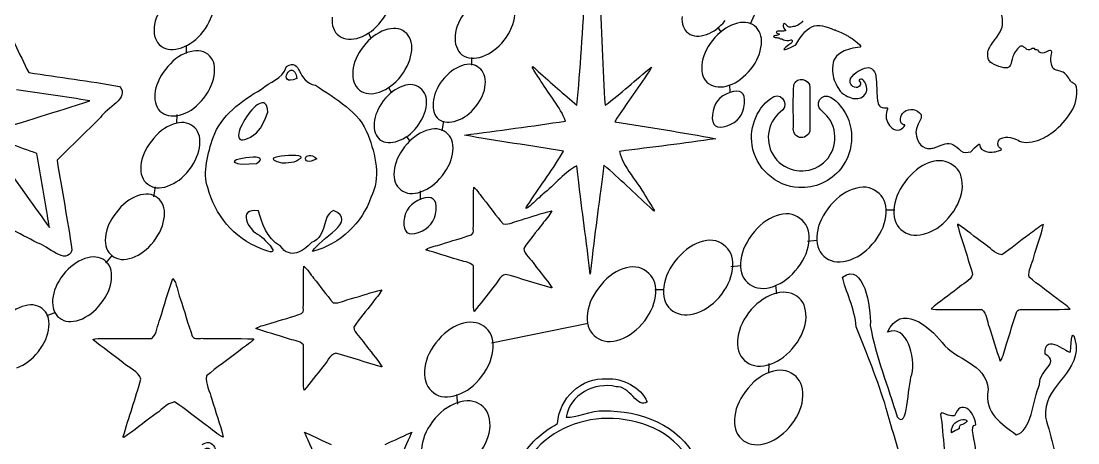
# Model space of a CAD drawing. Extents: x 0 to 11.4, y 1.1 to 23.5.
# Drawn here: x 5.88 to 11.38, y 15.53 to 17.73 of the extents above; entities that cross this region are included whole.
import ezdxf

# ---------------------------------------------------------------- set-up
doc = ezdxf.new("R2010")
doc.units = 0
doc.layers.add('White_Bulbs', color=7, linetype='CONTINUOUS')

msp = doc.modelspace()

# ---------------------------------------------------------------- linework, layer by layer
at = {"layer": 'White_Bulbs', "color": 7}
for points in [[(9.676095, 17.716797), (9.697051, 17.762902)], [(7.687364, 17.6694), (7.697842, 17.639259)], [(9.504255, 17.697937), (9.52102, 17.674884)], [(9.897952, 17.599357), (9.911666, 17.606118), (9.922409, 17.624411)], [(6.738053, 17.561719), (6.738053, 17.605728)], [(8.223837, 17.500944), (8.223837, 17.540761)], [(9.567123, 17.398256), (9.569219, 17.360535)], [(7.791387, 17.385015), (7.806814, 17.356344)], [(6.687758, 17.199169), (6.689854, 17.243179)], [(8.070858, 17.159351), (8.07924, 17.209647)], [(7.883635, 17.129431), (7.9004, 17.10629)], [(10.809678, 17.047562), (10.824219, 17.05024), (10.843167, 17.069859)], [(7.026984, 16.98612), (7.103942, 16.989239)], [(6.568309, 16.815663), (6.576691, 16.868055)], [(7.955599, 16.847097), (7.9556, 16.800993)], [(10.379434, 16.746821), (10.427086, 16.746822)], [(10.756123, 16.672212), (10.753897, 16.671567), (10.754023, 16.667979)], [(9.972685, 16.585139), (10.02204, 16.590245)], [(6.318931, 16.469879), (6.352461, 16.511793)], [(9.574447, 16.452389), (9.627205, 16.457495)], [(9.805902, 16.35538), (9.811007, 16.309428)], [(8.64118, 16.342957), (8.640565, 16.340975), (8.63729, 16.34109), (8.637275, 16.341081)], [(9.177908, 16.33326), (9.225561, 16.33326)], [(6.010876, 16.197443), (6.054885, 16.212113)], [(8.326971, 16.054145), (8.830726, 16.157962)], [(7.755861, 15.932364), (7.755246, 15.930383), (7.751971, 15.930497), (7.751956, 15.930488)], [(9.771864, 15.94692), (9.770162, 15.897565)], [(8.151678, 15.735887), (8.146572, 15.785242)], [(6.41206, 15.562816), (6.409487, 15.563597), (6.409624, 15.567728), (6.409623, 15.567728)]]:
    msp.add_lwpolyline(points, dxfattribs=at)
for points in [[(7.911594, 17.576733)], [(9.732578, 17.608361)], [(6.884508, 17.460947)], [(7.313717, 17.431113)], [(8.294985, 17.39999)], [(7.98835, 17.294094)], [(9.64492, 17.300562)], [(7.162599, 17.256729)], [(9.931915, 17.124874)], [(6.807959, 17.086724)], [(7.321174, 17.009831)], [(7.418008, 17.012595)], [(8.126237, 17.05365)], [(9.927757, 16.863343)], [(10.779352, 16.868991)], [(8.038579, 16.745852)], [(10.382191, 16.731526)], [(6.014544, 16.718277)], [(6.623378, 16.713839)], [(9.980974, 16.59266)], [(7.227882, 16.557443)], [(9.583811, 16.455196)], [(6.348179, 16.386946)], [(9.182596, 16.31633)], [(9.96513, 16.187607)], [(6.022265, 16.137393)], [(8.33534, 16.031236)], [(9.949125, 15.778421)], [(8.319334, 15.62205)], [(10.722794, 15.586188)]]:
    msp.add_lwpolyline(points, close=True, dxfattribs=at)
for points in [[(8.772262, 17.293117), (8.806718, 17.648422), (8.825148, 18.165898), (8.858567, 18.5214)], [(8.862169, 18.540694), (8.886382, 18.184859), (8.893759, 17.647682), (8.918417, 17.292038)], [(7.752511, 17.729072), (7.785446, 17.770892), (7.803808, 17.813534), (7.807595, 17.856998)], [(6.625564, 17.824705), (6.592629, 17.782886), (6.574268, 17.740244), (6.57048, 17.696779)], [(6.825515, 17.675945), (6.858659, 17.720179), (6.877126, 17.764028), (6.880914, 17.807493)], [(8.19317, 17.782879), (8.160236, 17.74106), (8.141875, 17.698418), (8.138087, 17.654954)], [(10.982333, 17.686833), (10.994688, 17.71432), (10.989249, 17.763179), (10.967215, 17.823292)], [(5.771064, 17.759826), (5.819864, 17.660674), (5.868372, 17.561379), (5.917023, 17.462153)], [(7.497478, 17.749906), (7.49369, 17.706442), (7.505527, 17.674229), (7.532991, 17.653267)], [(7.64039, 17.644685), (7.682203, 17.659124), (7.719577, 17.687253), (7.752511, 17.729072)], [(8.392805, 17.630499), (8.425951, 17.674732), (8.444417, 17.718581), (8.448205, 17.762046)], [(9.31942, 17.753753), (9.316053, 17.715119), (9.327045, 17.686126), (9.352394, 17.666776)], [(9.446487, 17.660625), (9.483655, 17.67346), (9.516173, 17.69757), (9.544041, 17.732956)], [(9.697065, 17.705), (9.669603, 17.725963), (9.634965, 17.729225), (9.593151, 17.714786)], [(9.948983, 17.730761), (9.935355, 17.71436), (9.91938, 17.704705), (9.9003, 17.701337)], [(6.57048, 17.696779), (6.566693, 17.653315), (6.57853, 17.621102), (6.605993, 17.60014)], [(6.713392, 17.591557), (6.755206, 17.605997), (6.79258, 17.634126), (6.825515, 17.675945)], [(7.772166, 17.683158), (7.730352, 17.668718), (7.692978, 17.640589), (7.660044, 17.59877)], [(7.876081, 17.673373), (7.848618, 17.694335), (7.81398, 17.697597), (7.772166, 17.683158)], [(7.911594, 17.576733), (7.915381, 17.620198), (7.903544, 17.652411), (7.876081, 17.673373)], [(9.352394, 17.666776), (9.377955, 17.64984), (9.40932, 17.64779), (9.446487, 17.660625)], [(9.593151, 17.714786), (9.551337, 17.700346), (9.512801, 17.671816), (9.477544, 17.629194)], [(9.732578, 17.608361), (9.736366, 17.651824), (9.724528, 17.684037), (9.697065, 17.705)], [(9.817013, 17.67696), (9.808647, 17.675485), (9.808647, 17.675485), (9.810749, 17.671066)], [(9.810749, 17.671066), (9.811864, 17.668791), (9.815421, 17.666252), (9.818395, 17.665469)], [(9.838016, 17.677276), (9.831127, 17.677959), (9.821711, 17.677797), (9.817013, 17.67696)], [(9.853204, 17.67903), (9.851637, 17.677556), (9.844928, 17.676873), (9.838016, 17.677276)], [(9.846443, 17.707972), (9.845882, 17.701048), (9.847875, 17.695245), (9.853213, 17.687992)], [(9.863419, 17.708595), (9.851547, 17.720961), (9.847052, 17.720825), (9.846443, 17.707972)], [(9.858326, 17.679756), (9.856965, 17.680776), (9.854613, 17.680356), (9.853204, 17.67903)], [(9.853213, 17.687992), (9.857398, 17.682462), (9.859699, 17.678743), (9.858326, 17.679756)], [(9.9003, 17.701337), (9.876813, 17.697148), (9.873682, 17.697784), (9.863419, 17.708595)], [(9.947809, 17.661098), (9.978579, 17.699765), (10.009158, 17.712929), (10.051698, 17.705877)], [(10.051698, 17.705877), (10.061114, 17.704247), (10.100856, 17.691239), (10.103271, 17.688905)], [(10.103271, 17.688905), (10.104219, 17.688003), (10.108279, 17.686455), (10.112103, 17.685447)], [(10.112103, 17.685447), (10.115952, 17.684719), (10.128274, 17.679682), (10.139432, 17.674575)], [(10.139432, 17.674575), (10.150569, 17.669191), (10.162287, 17.663842), (10.165509, 17.662524)], [(10.953642, 17.639889), (10.958494, 17.644455), (10.976176, 17.673369), (10.982333, 17.686833)], [(7.532991, 17.653267), (7.562776, 17.633106), (7.598576, 17.630245), (7.64039, 17.644685)], [(8.138087, 17.654954), (8.134299, 17.61149), (8.146031, 17.578069), (8.173283, 17.554692)], [(8.280683, 17.546111), (8.322496, 17.56055), (8.35987, 17.588679), (8.392805, 17.630499)], [(9.477544, 17.629194), (9.444609, 17.587374), (9.426248, 17.544733), (9.42246, 17.501269)], [(9.797187, 17.651912), (9.793897, 17.648818), (9.800853, 17.645384), (9.813489, 17.644226)], [(9.813426, 17.655934), (9.805508, 17.654622), (9.798126, 17.652796), (9.797187, 17.651912)], [(9.818395, 17.665469), (9.830607, 17.662631), (9.828391, 17.6585), (9.813426, 17.655934)], [(9.813489, 17.644226), (9.820378, 17.643544), (9.827468, 17.641771), (9.828943, 17.640345)], [(9.828943, 17.640345), (9.830554, 17.63879), (9.834646, 17.637524), (9.837956, 17.637312)], [(9.837956, 17.637312), (9.841402, 17.636971), (9.845605, 17.635299), (9.847618, 17.633354)], [(9.847618, 17.633354), (9.852605, 17.628836), (9.875753, 17.627078), (9.883426, 17.630715)], [(9.893265, 17.62539), (9.893577, 17.620311), (9.892457, 17.619002), (9.876169, 17.607261)], [(9.883426, 17.630715), (9.890942, 17.634205), (9.892597, 17.633203), (9.893265, 17.62539)], [(9.922409, 17.624411), (9.928273, 17.634277), (9.939753, 17.650961), (9.947809, 17.661098)], [(10.165509, 17.662524), (10.168728, 17.661204), (10.174543, 17.657976), (10.178545, 17.655602)], [(10.178545, 17.655602), (10.182392, 17.653081), (10.191225, 17.647833), (10.198267, 17.643715)], [(10.198267, 17.643715), (10.205335, 17.639874), (10.220472, 17.628533), (10.231988, 17.618901)], [(10.231988, 17.618901), (10.257165, 17.597564), (10.257364, 17.594681), (10.233604, 17.592544)], [(10.920609, 17.591161), (10.923855, 17.599076), (10.947532, 17.634141), (10.953642, 17.639889)], [(6.605993, 17.60014), (6.635779, 17.579979), (6.671579, 17.577118), (6.713392, 17.591557)], [(6.741595, 17.566168), (6.699782, 17.551728), (6.662303, 17.522392), (6.629157, 17.478158)], [(6.848996, 17.557586), (6.821532, 17.578548), (6.785732, 17.581409), (6.741595, 17.566168)], [(6.884508, 17.460947), (6.888296, 17.50441), (6.876458, 17.536624), (6.848996, 17.557586)], [(7.660044, 17.59877), (7.62711, 17.556951), (7.608749, 17.514309), (7.60496, 17.470844)], [(7.856193, 17.445186), (7.889338, 17.48942), (7.907805, 17.533269), (7.911594, 17.576733)], [(9.677494, 17.480435), (9.710429, 17.522254), (9.72879, 17.564896), (9.732578, 17.608361)], [(9.876169, 17.607261), (9.847735, 17.58665), (9.843215, 17.580862), (9.856948, 17.582526)], [(9.856948, 17.582526), (9.863523, 17.583347), (9.876835, 17.5887), (9.897952, 17.599357)], [(10.14614, 17.564749), (10.112202, 17.542284), (10.100338, 17.515519), (10.103384, 17.46927)], [(10.233604, 17.592544), (10.200681, 17.589709), (10.167863, 17.579302), (10.14614, 17.564749)], [(10.913676, 17.536034), (10.910035, 17.548214), (10.911099, 17.577354), (10.915324, 17.581332)], [(10.915324, 17.581332), (10.916577, 17.582515), (10.918818, 17.586919), (10.920609, 17.591161)], [(11.047602, 17.556883), (11.041715, 17.543158), (11.034817, 17.520552), (11.03383, 17.51195)], [(11.066849, 17.585478), (11.057674, 17.575824), (11.051746, 17.566919), (11.047602, 17.556883)], [(11.087541, 17.599831), (11.080564, 17.599405), (11.078417, 17.597895), (11.066849, 17.585478)], [(11.105857, 17.590199), (11.097271, 17.598494), (11.093805, 17.60035), (11.087541, 17.599831)], [(11.137192, 17.584118), (11.126162, 17.576554), (11.118468, 17.578016), (11.105857, 17.590199)], [(11.157925, 17.582902), (11.154836, 17.589465), (11.14576, 17.589877), (11.137192, 17.584118)], [(11.166781, 17.579722), (11.162554, 17.579323), (11.159043, 17.580628), (11.157925, 17.582902)], [(11.17405, 17.578374), (11.173799, 17.579464), (11.170585, 17.580231), (11.166781, 17.579722)], [(11.180983, 17.569292), (11.177383, 17.573067), (11.174097, 17.577139), (11.17405, 17.578374)], [(11.217623, 17.569736), (11.200956, 17.560451), (11.189369, 17.560295), (11.180983, 17.569292)], [(11.242138, 17.575915), (11.236637, 17.579438), (11.233237, 17.57854), (11.217623, 17.569736)], [(11.248862, 17.491168), (11.238671, 17.513558), (11.237648, 17.529481), (11.243922, 17.560453)], [(11.243922, 17.560453), (11.245848, 17.569941), (11.245447, 17.573913), (11.242138, 17.575915)], [(7.313717, 17.431113), (7.292125, 17.551175), (7.20106, 17.381562), (7.313717, 17.431113)], [(7.258766, 17.493395), (7.341948, 17.541278), (7.309272, 17.411652), (7.411316, 17.396902)], [(8.262009, 17.486967), (8.238982, 17.507119), (8.208885, 17.510778), (8.171717, 17.497943)], [(8.173283, 17.554692), (8.203069, 17.534532), (8.238869, 17.531671), (8.280683, 17.546111)], [(8.584829, 17.417534), (8.561034, 17.452615), (8.504765, 17.534592), (8.570472, 17.467955)], [(10.925017, 17.517026), (10.92003, 17.521544), (10.915962, 17.528462), (10.913676, 17.536034)], [(11.014429, 17.48679), (10.99745, 17.482585), (10.943105, 17.501043), (10.925017, 17.517026)], [(11.03383, 17.51195), (11.033507, 17.509863), (11.030718, 17.503906), (11.027674, 17.498483)], [(5.917023, 17.462153), (6.074539, 17.436997), (6.233706, 17.419564), (6.390219, 17.389844)], [(6.629157, 17.478158), (6.596224, 17.436339), (6.577863, 17.393697), (6.574075, 17.350234)], [(6.829109, 17.3294), (6.862253, 17.373633), (6.88072, 17.417482), (6.884508, 17.460947)], [(7.162599, 17.256729), (7.150731, 17.447061), (6.878632, 17.003729), (7.089608, 17.137584)], [(7.129351, 17.3757), (7.17271, 17.418232), (7.236531, 17.42277), (7.258766, 17.493395)], [(7.60496, 17.470844), (7.601172, 17.427381), (7.612904, 17.39396), (7.640157, 17.370583)], [(8.171717, 17.497943), (8.13455, 17.485108), (8.100765, 17.459389), (8.070364, 17.420787)], [(8.294985, 17.39999), (8.298352, 17.438625), (8.28736, 17.467617), (8.262009, 17.486967)], [(8.570472, 17.467955), (8.637742, 17.409708), (8.702928, 17.348397), (8.772262, 17.293117)], [(8.918417, 17.292038), (9.001553, 17.351967), (9.078275, 17.426697), (9.160342, 17.489693)], [(9.160342, 17.489693), (9.101697, 17.391271), (9.028485, 17.303641), (8.969047, 17.205722)], [(9.42246, 17.501269), (9.418672, 17.457805), (9.43051, 17.425591), (9.457973, 17.404628)], [(9.565371, 17.396047), (9.607186, 17.410486), (9.64456, 17.438616), (9.677494, 17.480435)], [(10.103384, 17.46927), (10.105542, 17.43702), (10.11526, 17.408814), (10.134238, 17.37883)], [(10.195893, 17.409459), (10.191694, 17.423672), (10.197692, 17.436989), (10.216487, 17.454671)], [(10.216487, 17.454671), (10.239354, 17.476183), (10.277497, 17.4916), (10.297087, 17.487008)], [(10.297087, 17.487008), (10.307735, 17.484486), (10.324145, 17.467437), (10.32669, 17.456016)], [(10.32669, 17.456016), (10.330197, 17.440385), (10.332714, 17.416149), (10.332941, 17.396456)], [(11.027674, 17.498483), (11.022504, 17.490039), (11.020939, 17.488566), (11.014429, 17.48679)], [(11.288197, 17.469591), (11.258585, 17.477294), (11.254023, 17.479908), (11.248862, 17.491168)], [(11.318184, 17.452267), (11.306512, 17.463543), (11.302644, 17.465788), (11.288197, 17.469591)], [(11.336381, 17.428712), (11.333698, 17.434885), (11.326066, 17.444599), (11.318184, 17.452267)], [(7.411316, 17.396902), (7.515241, 17.323408), (7.638339, 17.259356), (7.684706, 17.137007)], [(7.744072, 17.360798), (7.785886, 17.375238), (7.82326, 17.403367), (7.856193, 17.445186)], [(7.865081, 17.392047), (7.827914, 17.379212), (7.794129, 17.353493), (7.763728, 17.314891)], [(7.955374, 17.381071), (7.932346, 17.401223), (7.902248, 17.404882), (7.865081, 17.392047)], [(8.070364, 17.420787), (8.042285, 17.382987), (8.026563, 17.344769), (8.023196, 17.306135)], [(8.244332, 17.284134), (8.274733, 17.322737), (8.291617, 17.361355), (8.294985, 17.39999)], [(8.712933, 17.209527), (8.685431, 17.284403), (8.625441, 17.347561), (8.584829, 17.417534)], [(9.457973, 17.404628), (9.487758, 17.384468), (9.523558, 17.381608), (9.565371, 17.396047)], [(9.89933, 17.178687), (9.90008, 17.251895), (9.896843, 17.325534), (9.901189, 17.398389)], [(9.901189, 17.398389), (9.914229, 17.443629), (9.987755, 17.431433), (9.985213, 17.384665)], [(10.217872, 17.386134), (10.205078, 17.390727), (10.199624, 17.396596), (10.195893, 17.409459)], [(10.245461, 17.414135), (10.258539, 17.39881), (10.238826, 17.378731), (10.217872, 17.386134)], [(10.251079, 17.428119), (10.241483, 17.427534), (10.239267, 17.421612), (10.245461, 17.414135)], [(10.281727, 17.379694), (10.280305, 17.403171), (10.264008, 17.428769), (10.251079, 17.428119)], [(10.332941, 17.396456), (10.333304, 17.35638), (10.335932, 17.315615), (10.338547, 17.310402)], [(11.348699, 17.412928), (11.34405, 17.416227), (11.339332, 17.422277), (11.336381, 17.428712)], [(11.363928, 17.402694), (11.359813, 17.405476), (11.352816, 17.410146), (11.348699, 17.412928)], [(11.375138, 17.353635), (11.377342, 17.382568), (11.374492, 17.395484), (11.363928, 17.402694)], [(6.235492, 17.314928), (6.108246, 17.336531), (5.980166, 17.353059), (5.852519, 17.372164)], [(6.390219, 17.389844), (6.446031, 17.329119), (6.320044, 17.277952), (6.291018, 17.228621)], [(6.574075, 17.350234), (6.570287, 17.306769), (6.582124, 17.274556), (6.609586, 17.253593)], [(6.876681, 17.124914), (6.919827, 17.237062), (7.022976, 17.31606), (7.129351, 17.3757)], [(7.640157, 17.370583), (7.667619, 17.349621), (7.702258, 17.346359), (7.744072, 17.360798)], [(7.988349, 17.294094), (7.991716, 17.332729), (7.980724, 17.361722), (7.955374, 17.381071)], [(9.568869, 17.358612), (9.513117, 17.33936), (9.482717, 17.300757), (9.477666, 17.242805)], [(9.64492, 17.300562), (9.649971, 17.358514), (9.62462, 17.377864), (9.568869, 17.358612)], [(9.684636, 17.08388), (9.668843, 17.180557), (9.71281, 17.2873), (9.79762, 17.33817)], [(9.79762, 17.33817), (9.847972, 17.357663), (9.877816, 17.279111), (9.830843, 17.25672)], [(9.985213, 17.384665), (9.985318, 17.308925), (9.986673, 17.233087), (9.984453, 17.157401)], [(10.035477, 17.31938), (10.066537, 17.367111), (10.120476, 17.321492), (10.143068, 17.289778)], [(10.134238, 17.37883), (10.148646, 17.356302), (10.151835, 17.353172), (10.171935, 17.342409)], [(10.171935, 17.342409), (10.19924, 17.327676), (10.221179, 17.323502), (10.2427, 17.328398)], [(10.2427, 17.328398), (10.26556, 17.333788), (10.283038, 17.356625), (10.281727, 17.379694)], [(11.323603, 17.224825), (11.359609, 17.272768), (11.370488, 17.299888), (11.375138, 17.353635)], [(5.718355, 17.152373), (5.890746, 17.206508), (6.063502, 17.259572), (6.235492, 17.314928)], [(6.716986, 17.245012), (6.7588, 17.259451), (6.796174, 17.28758), (6.829109, 17.3294)], [(7.763728, 17.314891), (7.73565, 17.277091), (7.719928, 17.238874), (7.716561, 17.200239)], [(7.937696, 17.178238), (7.968098, 17.216841), (7.984983, 17.25546), (7.98835, 17.294094)], [(8.023196, 17.306135), (8.019829, 17.2675), (8.029659, 17.238106), (8.052686, 17.217953)], [(8.14678, 17.211803), (8.183947, 17.224638), (8.216465, 17.248749), (8.244332, 17.284134)], [(9.553717, 17.184755), (9.609469, 17.204007), (9.63987, 17.24261), (9.64492, 17.300562)], [(10.082506, 17.22626), (10.06305, 17.25541), (10.010647, 17.276996), (10.035477, 17.31938)], [(10.143068, 17.289778), (10.221683, 17.198873), (10.222075, 17.053967), (10.1461, 16.961462)], [(10.338547, 17.310402), (10.340043, 17.30746), (10.341318, 17.303543), (10.341316, 17.301752)], [(10.341316, 17.301752), (10.341421, 17.299824), (10.344335, 17.294358), (10.347867, 17.28975)], [(10.347867, 17.28975), (10.354803, 17.280668), (10.365646, 17.277055), (10.380966, 17.278678)], [(6.291018, 17.228621), (6.215415, 17.15457), (6.139841, 17.080489), (6.064393, 17.006276)], [(6.609586, 17.253593), (6.639373, 17.233433), (6.675173, 17.230573), (6.716986, 17.245012)], [(7.089608, 17.137584), (7.126868, 17.16347), (7.142259, 17.205829), (7.162599, 17.256729)], [(9.477666, 17.242805), (9.472616, 17.184852), (9.497965, 17.165503), (9.553717, 17.184755)], [(9.830843, 17.25672), (9.760448, 17.201266), (9.748095, 17.090023), (9.803078, 17.019732)], [(10.386822, 17.263464), (10.376992, 17.238613), (10.382437, 17.207667), (10.400124, 17.186699)], [(10.380966, 17.278678), (10.391322, 17.279733), (10.392283, 17.277302), (10.386822, 17.263464)], [(10.474227, 17.190667), (10.453806, 17.192177), (10.450015, 17.228761), (10.467825, 17.249112)], [(10.467825, 17.249112), (10.490313, 17.274874), (10.531268, 17.27682), (10.55555, 17.253361)], [(10.55555, 17.253361), (10.564805, 17.244416), (10.566059, 17.242014), (10.565473, 17.233021)], [(10.565473, 17.233021), (10.565171, 17.227628), (10.563613, 17.220782), (10.561798, 17.218053)], [(6.668531, 17.193148), (6.626717, 17.178709), (6.589238, 17.149372), (6.556094, 17.105139)], [(6.772446, 17.183364), (6.744983, 17.204326), (6.710345, 17.207587), (6.668531, 17.193148)], [(6.807959, 17.086724), (6.811747, 17.130189), (6.79991, 17.162402), (6.772446, 17.183364)], [(7.716561, 17.200239), (7.713193, 17.161605), (7.723024, 17.132211), (7.746052, 17.112059)], [(7.840144, 17.105907), (7.877311, 17.118743), (7.909829, 17.142853), (7.937696, 17.178238)], [(8.090725, 17.150291), (8.063261, 17.171253), (8.028623, 17.174514), (7.986809, 17.160075)], [(8.052686, 17.217953), (8.078248, 17.201019), (8.109612, 17.198968), (8.14678, 17.211803)], [(8.187253, 17.136534), (8.362516, 17.159924), (8.538159, 17.182983), (8.712933, 17.209527)], [(8.969047, 17.205722), (9.144624, 17.17536), (9.321391, 17.152377), (9.496282, 17.117398)], [(9.931918, 17.124874), (9.907983, 17.13069), (9.895196, 17.155581), (9.89933, 17.178687)], [(10.042263, 16.981664), (10.120378, 17.033879), (10.139849, 17.151878), (10.082506, 17.22626)], [(10.400124, 17.186699), (10.416646, 17.167451), (10.426194, 17.162108), (10.443037, 17.16286)], [(10.443037, 17.16286), (10.456838, 17.163562), (10.458338, 17.164206), (10.469299, 17.17452)], [(10.469299, 17.17452), (10.482142, 17.186602), (10.482994, 17.189961), (10.474227, 17.190667)], [(10.545167, 17.184244), (10.540848, 17.173784), (10.536119, 17.147591), (10.538264, 17.145517)], [(10.561798, 17.218053), (10.55748, 17.211176), (10.55072, 17.197397), (10.545167, 17.184244)], [(11.230566, 17.137301), (11.255222, 17.15231), (11.303305, 17.197544), (11.323603, 17.224825)], [(5.958362, 17.040909), (5.866625, 17.074355), (5.774551, 17.107119), (5.681864, 17.137767)], [(5.681864, 17.137767), (5.794971, 16.976445), (5.90847, 16.815243), (6.024322, 16.655956)], [(6.849234, 16.863266), (6.821566, 16.941696), (6.85088, 17.04309), (6.876681, 17.124914)], [(7.684706, 17.137007), (7.722879, 17.034866), (7.75158, 16.913105), (7.699042, 16.811257)], [(7.986809, 17.160075), (7.944996, 17.145635), (7.907622, 17.117506), (7.874687, 17.075687)], [(8.126237, 17.05365), (8.130025, 17.097114), (8.118187, 17.129328), (8.090725, 17.150291)], [(8.702704, 17.053037), (8.531318, 17.083583), (8.357902, 17.102485), (8.187253, 17.136534)], [(9.496282, 17.117398), (9.329275, 17.093403), (9.161736, 17.073734), (8.994545, 17.051689)], [(9.984453, 17.157401), (9.979401, 17.134541), (9.954607, 17.119145), (9.931915, 17.124874)], [(10.538264, 17.145517), (10.538794, 17.145004), (10.53987, 17.138588), (10.540744, 17.131476)], [(10.540744, 17.131476), (10.542403, 17.117936), (10.555047, 17.091975), (10.564168, 17.083161)], [(10.973406, 17.114868), (10.980454, 17.121499), (10.998909, 17.126069), (11.016802, 17.125506)], [(11.016802, 17.125506), (11.03181, 17.125045), (11.064147, 17.115303), (11.070187, 17.109471)], [(11.171396, 17.108752), (11.198263, 17.118933), (11.209089, 17.124005), (11.230566, 17.137301)], [(6.556094, 17.105139), (6.523159, 17.063319), (6.504797, 17.020677), (6.501009, 16.977213)], [(6.752559, 16.955177), (6.785705, 16.999411), (6.804171, 17.04326), (6.807959, 17.086724)], [(7.418008, 17.012595), (7.352199, 17.072624), (7.325204, 16.964391), (7.418008, 17.012595)], [(7.746052, 17.112059), (7.771612, 17.095123), (7.802976, 17.093073), (7.840144, 17.105907)], [(7.874687, 17.075687), (7.841753, 17.033868), (7.823391, 16.991226), (7.819603, 16.947761)], [(9.927757, 16.863343), (9.808107, 16.86827), (9.701227, 16.96532), (9.684636, 17.08388)], [(10.564168, 17.083161), (10.57423, 17.07344), (10.595051, 17.066166), (10.611155, 17.066735)], [(10.611155, 17.066735), (10.625538, 17.067474), (10.63415, 17.070203), (10.679719, 17.088003)], [(10.679719, 17.088003), (10.707681, 17.099217), (10.733535, 17.09156), (10.760276, 17.064529)], [(10.760276, 17.064529), (10.777401, 17.047386), (10.788517, 17.043516), (10.809678, 17.047562)], [(10.843167, 17.069859), (10.86494, 17.092132), (10.870354, 17.094666), (10.86977, 17.082092)], [(10.86977, 17.082092), (10.869144, 17.070755), (10.885676, 17.055363), (10.903374, 17.050519)], [(10.975603, 17.068842), (10.961447, 17.074455), (10.959937, 17.102197), (10.973406, 17.114868)], [(10.968216, 17.054474), (10.985195, 17.060469), (10.987256, 17.064454), (10.975603, 17.068842)], [(11.070187, 17.109471), (11.08454, 17.095603), (11.135583, 17.095271), (11.171396, 17.108752)], [(6.014544, 16.718277), (5.995643, 16.825786), (5.97892, 16.933721), (5.958362, 17.040909)], [(6.064393, 17.006276), (6.090496, 16.849974), (6.118883, 16.694024), (6.142091, 16.53726)], [(7.103942, 16.989239), (7.208929, 17.054721), (6.875909, 17.002518), (7.026984, 16.98612)], [(7.321174, 17.009831), (7.411001, 17.047274), (7.073301, 17.029069), (7.234339, 16.992818)], [(7.234339, 16.992818), (7.234339, 16.992818), (7.299996, 16.988402), (7.321174, 17.009831)], [(8.071153, 16.925725), (8.104088, 16.967545), (8.122449, 17.010186), (8.126237, 17.05365)], [(8.526047, 16.787321), (8.584366, 16.876243), (8.648842, 16.96118), (8.702704, 17.053037)], [(8.994545, 17.051689), (9.003522, 16.979614), (9.096107, 16.884444), (9.137657, 16.804173)], [(9.803078, 17.019732), (9.85583, 16.945389), (9.969023, 16.927417), (10.042263, 16.981664)], [(10.731679, 16.978884), (10.698065, 17.005304), (10.656942, 17.010098), (10.60831, 16.993266)], [(10.903374, 17.050519), (10.920504, 17.045914), (10.949291, 17.047671), (10.968216, 17.054474)], [(6.501009, 16.977213), (6.497221, 16.933749), (6.509059, 16.901536), (6.536522, 16.880574)], [(6.640437, 16.870789), (6.68225, 16.885229), (6.719625, 16.913358), (6.752559, 16.955177)], [(8.771934, 16.97614), (8.716511, 16.951491), (8.6522, 16.874539), (8.594543, 16.828759)], [(8.840698, 16.412694), (8.813875, 16.663001), (8.797946, 16.725683), (8.771934, 16.97614)], [(8.912673, 16.97978), (8.880328, 16.728302), (8.87012, 16.664552), (8.840698, 16.412694)], [(9.150868, 16.761221), (9.070936, 16.833348), (8.994869, 16.910759), (8.912673, 16.97978)], [(10.1461, 16.961462), (10.094691, 16.896218), (10.010709, 16.858414), (9.927757, 16.863343)], [(10.60831, 16.993266), (10.559676, 16.976436), (10.517045, 16.94265), (10.480413, 16.891917)], [(10.779352, 16.868991), (10.781293, 16.918589), (10.765401, 16.95522), (10.731679, 16.978884)], [(7.819603, 16.947761), (7.815815, 16.904298), (7.827653, 16.872085), (7.855116, 16.851122)], [(7.959031, 16.841338), (8.000844, 16.855777), (8.038219, 16.883906), (8.071153, 16.925725)], [(6.536522, 16.880574), (6.563985, 16.859611), (6.598623, 16.85635), (6.640437, 16.870789)], [(7.127945, 16.545232), (6.981351, 16.597742), (6.886642, 16.726798), (6.849234, 16.863266)], [(7.855116, 16.851122), (7.882579, 16.83016), (7.917217, 16.826898), (7.959031, 16.841338)], [(8.23267, 16.661865), (8.233316, 16.729616), (8.232368, 16.797425), (8.234767, 16.865124)], [(8.234767, 16.865124), (8.25511, 16.848052), (8.268431, 16.822911), (8.286154, 16.802853)], [(10.211147, 16.855801), (10.159812, 16.838035), (10.115829, 16.803784), (10.079198, 16.753051)], [(10.334517, 16.841421), (10.300903, 16.867841), (10.259779, 16.872634), (10.211147, 16.855801)], [(10.382191, 16.731526), (10.384131, 16.781124), (10.368239, 16.817756), (10.334517, 16.841421)], [(10.480413, 16.891917), (10.443889, 16.843939), (10.424656, 16.795152), (10.422716, 16.745553)], [(10.721655, 16.722627), (10.75818, 16.770604), (10.777412, 16.819393), (10.779352, 16.868991)], [(6.483952, 16.820264), (6.442139, 16.805824), (6.404659, 16.776488), (6.371514, 16.732254)], [(6.587866, 16.81048), (6.560404, 16.831442), (6.525766, 16.834703), (6.483952, 16.820264)], [(6.623378, 16.713839), (6.627166, 16.757303), (6.615329, 16.789517), (6.587866, 16.81048)], [(7.699042, 16.811257), (7.653412, 16.681087), (7.540834, 16.567701), (7.395657, 16.531027)], [(7.962527, 16.803901), (7.906775, 16.784649), (7.876374, 16.746046), (7.871324, 16.688094)], [(8.038579, 16.745852), (8.04363, 16.803804), (8.018279, 16.823154), (7.962527, 16.803901)], [(8.286154, 16.802853), (8.320216, 16.760307), (8.351814, 16.715811), (8.387399, 16.674479)], [(8.594543, 16.828759), (8.572017, 16.809562), (8.464023, 16.702165), (8.526047, 16.787321)], [(9.137657, 16.804173), (9.155038, 16.776247), (9.206099, 16.704142), (9.150868, 16.761221)], [(6.371514, 16.732254), (6.338579, 16.690435), (6.320218, 16.647793), (6.31643, 16.604328)], [(7.113274, 16.742534), (6.999683, 16.759547), (7.057402, 16.640699), (7.120064, 16.613978)], [(7.227882, 16.557443), (7.152115, 16.603559), (7.133054, 16.676096), (7.113274, 16.742534)], [(7.503409, 16.744288), (7.437524, 16.710654), (7.478314, 16.613529), (7.389473, 16.577635)], [(7.395657, 16.531027), (7.429764, 16.598972), (7.638321, 16.688031), (7.503409, 16.744288)], [(7.947375, 16.630045), (8.003127, 16.649297), (8.033528, 16.687899), (8.038579, 16.745852)], [(8.483373, 16.695769), (8.535836, 16.710878), (8.587526, 16.72931), (8.640561, 16.742086)], [(8.640561, 16.742086), (8.630676, 16.717537), (8.607508, 16.697037), (8.592135, 16.674288)], [(9.933301, 16.702554), (9.899687, 16.728974), (9.858564, 16.733767), (9.809931, 16.716935)], [(10.079198, 16.753051), (10.042673, 16.705073), (10.023441, 16.656285), (10.021501, 16.606687)], [(10.324493, 16.585163), (10.361017, 16.63314), (10.38025, 16.681928), (10.382191, 16.731526)], [(10.422716, 16.745553), (10.420775, 16.695955), (10.436667, 16.659323), (10.470389, 16.635658)], [(5.960801, 16.575454), (5.866784, 16.624551), (5.773832, 16.675824), (5.678918, 16.723124)], [(6.024322, 16.655956), (6.021815, 16.676831), (6.017912, 16.69753), (6.014544, 16.718277)], [(6.56798, 16.582292), (6.601124, 16.626526), (6.61959, 16.670375), (6.623378, 16.713839)], [(7.871324, 16.688094), (7.866273, 16.630143), (7.891623, 16.610793), (7.947375, 16.630045)], [(8.387399, 16.674479), (8.419645, 16.668909), (8.451671, 16.688991), (8.483373, 16.695769)], [(9.809931, 16.716935), (9.761298, 16.700105), (9.718667, 16.66632), (9.682035, 16.615587)], [(9.980974, 16.59266), (9.982914, 16.642258), (9.967023, 16.678889), (9.933301, 16.702554)], [(10.593922, 16.625411), (10.642555, 16.64224), (10.685132, 16.674648), (10.721655, 16.722627)], [(8.223489, 16.617827), (8.239101, 16.627809), (8.230246, 16.647098), (8.23267, 16.661865)], [(8.592135, 16.674288), (8.560001, 16.631719), (8.525165, 16.590794), (8.495127, 16.546926)], [(10.470389, 16.635658), (10.504112, 16.611994), (10.545289, 16.608579), (10.593922, 16.625411)], [(10.754023, 16.667979), (10.778434, 16.581922), (10.809014, 16.497712), (10.832406, 16.411413)], [(10.88974, 16.573658), (10.844902, 16.605992), (10.802447, 16.642468), (10.756123, 16.672212)], [(11.202761, 16.67154), (11.17529, 16.660798), (11.152349, 16.635621), (11.126892, 16.618915)], [(11.15093, 16.500726), (11.167837, 16.557737), (11.188465, 16.613908), (11.202761, 16.67154)], [(6.142091, 16.53726), (6.112193, 16.454533), (6.014365, 16.563302), (5.960801, 16.575454)], [(6.31643, 16.604328), (6.312642, 16.560864), (6.324479, 16.528651), (6.351943, 16.507689)], [(6.455857, 16.497904), (6.497671, 16.512344), (6.535045, 16.540473), (6.56798, 16.582292)], [(7.120064, 16.613978), (7.168412, 16.574211), (7.24149, 16.492905), (7.127945, 16.545232)], [(7.389473, 16.577635), (7.34458, 16.528392), (7.280468, 16.488707), (7.227882, 16.557443)], [(7.985192, 16.539869), (8.003977, 16.555791), (8.041787, 16.558604), (8.067677, 16.56941)], [(8.067677, 16.56941), (8.119492, 16.585849), (8.172335, 16.599758), (8.223489, 16.617827)], [(9.412769, 16.579472), (9.364136, 16.562643), (9.320154, 16.528389), (9.28082, 16.47672)], [(9.536138, 16.56509), (9.502524, 16.59151), (9.461401, 16.596304), (9.412769, 16.579472)], [(9.682035, 16.615587), (9.645511, 16.567609), (9.626279, 16.518821), (9.624338, 16.469223)], [(9.923277, 16.446296), (9.959802, 16.494273), (9.979035, 16.543061), (9.980974, 16.59266)], [(10.021501, 16.606687), (10.019561, 16.557088), (10.035452, 16.520457), (10.069173, 16.496792)], [(10.196757, 16.487947), (10.245391, 16.504776), (10.287968, 16.537185), (10.324493, 16.585163)], [(10.98437, 16.513498), (10.947879, 16.518044), (10.921491, 16.554917), (10.88974, 16.573658)], [(11.126892, 16.618915), (11.079258, 16.583995), (11.03346, 16.54614), (10.98437, 16.513498)], [(8.150585, 16.488467), (8.095541, 16.505781), (8.039503, 16.520833), (7.985192, 16.539869)], [(8.495127, 16.546926), (8.499311, 16.514317), (8.533243, 16.490734), (8.550487, 16.462361)], [(9.583811, 16.455196), (9.585751, 16.504794), (9.56986, 16.541425), (9.536138, 16.56509)], [(6.208751, 16.493371), (6.166938, 16.478932), (6.129564, 16.450803), (6.09663, 16.408983)], [(6.312666, 16.483587), (6.285203, 16.504549), (6.250565, 16.50781), (6.208751, 16.493371)], [(6.348179, 16.386946), (6.351967, 16.430411), (6.340129, 16.462624), (6.312666, 16.483587)], [(6.351943, 16.507689), (6.379405, 16.486727), (6.414044, 16.483465), (6.455857, 16.497904)], [(8.232512, 16.455117), (8.213623, 16.47762), (8.177305, 16.476967), (8.150585, 16.488467)], [(8.550487, 16.462361), (8.580244, 16.422292), (8.613808, 16.384354), (8.64118, 16.342957)], [(9.134922, 16.426223), (9.101308, 16.452643), (9.060185, 16.457437), (9.011553, 16.440605)], [(9.28082, 16.47672), (9.244296, 16.428742), (9.225063, 16.379954), (9.223123, 16.330356)], [(9.624338, 16.469223), (9.622398, 16.419625), (9.638289, 16.382993), (9.672011, 16.359328)], [(10.069173, 16.496792), (10.102895, 16.473128), (10.145424, 16.47018), (10.196757, 16.487947)], [(10.155363, 16.397514), (10.267272, 16.477775), (10.303645, 16.241879), (10.300126, 16.145594)], [(11.127106, 16.396431), (11.120876, 16.431471), (11.143346, 16.466274), (11.15093, 16.500726)], [(6.09663, 16.408983), (6.063694, 16.367164), (6.045333, 16.324522), (6.041546, 16.281058)], [(7.347352, 16.251272), (7.347997, 16.319024), (7.347049, 16.386832), (7.349448, 16.454532)], [(7.349448, 16.454532), (7.369791, 16.437459), (7.383112, 16.412318), (7.400834, 16.392261)], [(8.232908, 16.307246), (8.232731, 16.356536), (8.232637, 16.405826), (8.232512, 16.455117)], [(8.401178, 16.411126), (8.367921, 16.403709), (8.356403, 16.363136), (8.333299, 16.34087)], [(8.637275, 16.341081), (8.558083, 16.362895), (8.480591, 16.390222), (8.401178, 16.411126)], [(9.011553, 16.440605), (8.962921, 16.423776), (8.920289, 16.38999), (8.883657, 16.339257)], [(9.182596, 16.31633), (9.184536, 16.365928), (9.168645, 16.402559), (9.134922, 16.426223)], [(9.526114, 16.308832), (9.562638, 16.356809), (9.581871, 16.405597), (9.583811, 16.455196)], [(9.795542, 16.349081), (9.844176, 16.365911), (9.886754, 16.398319), (9.923277, 16.446296)], [(10.832406, 16.411413), (10.824106, 16.375273), (10.778703, 16.362757), (10.753789, 16.337649)], [(6.293095, 16.259022), (6.32603, 16.300841), (6.344391, 16.343483), (6.348179, 16.386946)], [(6.601012, 16.181462), (6.623493, 16.250873), (6.64304, 16.321536), (6.667757, 16.390024)], [(6.667757, 16.390024), (6.688432, 16.366335), (6.692084, 16.318656), (6.706118, 16.286008)], [(7.400834, 16.392261), (7.434897, 16.349714), (7.466495, 16.305218), (7.50208, 16.263886)], [(9.672011, 16.359328), (9.705734, 16.335665), (9.746911, 16.332249), (9.795542, 16.349081)], [(10.226105, 16.137436), (10.221595, 16.230594), (10.168582, 16.330038), (10.155363, 16.397514)], [(11.27076, 16.286408), (11.223152, 16.323424), (11.17336, 16.357761), (11.127106, 16.396431)], [(7.598054, 16.285177), (7.650517, 16.300285), (7.702207, 16.318717), (7.755242, 16.331493)], [(7.755242, 16.331493), (7.745357, 16.306944), (7.72219, 16.286444), (7.706816, 16.263695)], [(8.236806, 16.218309), (8.22939, 16.242817), (8.235061, 16.278533), (8.232908, 16.307246)], [(8.333299, 16.34087), (8.300898, 16.300191), (8.27044, 16.258082), (8.236806, 16.218309)], [(8.883657, 16.339257), (8.847133, 16.29128), (8.827901, 16.242491), (8.82596, 16.192893)], [(9.124899, 16.169966), (9.161423, 16.217943), (9.180656, 16.266732), (9.182596, 16.31633)], [(9.223123, 16.330356), (9.221183, 16.280758), (9.237074, 16.244126), (9.270796, 16.220463)], [(9.398379, 16.211617), (9.447012, 16.228446), (9.48959, 16.260854), (9.526114, 16.308832)], [(9.793925, 16.307749), (9.745292, 16.29092), (9.702715, 16.258511), (9.666191, 16.210534)], [(9.917458, 16.297501), (9.883735, 16.321165), (9.842558, 16.324581), (9.793925, 16.307749)], [(9.96513, 16.187607), (9.967071, 16.237205), (9.95118, 16.273837), (9.917458, 16.297501)], [(10.753789, 16.337649), (10.708267, 16.302441), (10.661147, 16.269342), (10.61664, 16.232793)], [(5.882837, 16.243817), (5.841023, 16.229378), (5.80365, 16.201249), (5.770715, 16.15943)], [(5.986752, 16.234033), (5.959289, 16.254995), (5.924651, 16.258256), (5.882837, 16.243817)], [(6.041546, 16.281058), (6.037757, 16.237594), (6.049594, 16.205381), (6.077058, 16.184418)], [(6.180972, 16.174634), (6.222785, 16.189075), (6.26016, 16.217202), (6.293095, 16.259022)], [(6.706118, 16.286008), (6.727466, 16.22067), (6.745525, 16.154034), (6.768991, 16.089528)], [(7.33817, 16.207234), (7.353782, 16.217216), (7.344927, 16.236506), (7.347352, 16.251272)], [(7.50208, 16.263886), (7.534326, 16.258317), (7.566352, 16.278398), (7.598054, 16.285177)], [(7.706816, 16.263695), (7.674682, 16.221126), (7.639846, 16.180201), (7.609808, 16.136333)], [(10.389597, 16.110617), (10.458853, 16.265125), (10.604731, 16.141932), (10.675052, 16.056421)], [(11.340444, 16.230568), (11.32134, 16.252674), (11.293207, 16.267149), (11.27076, 16.286408)], [(6.022265, 16.137393), (6.026053, 16.180858), (6.014215, 16.213071), (5.986752, 16.234033)], [(6.077058, 16.184418), (6.104521, 16.163456), (6.139159, 16.160195), (6.180972, 16.174634)], [(6.557704, 16.078151), (6.586928, 16.101968), (6.586079, 16.147765), (6.601012, 16.181462)], [(7.182358, 16.158817), (7.234173, 16.175256), (7.287016, 16.189165), (7.33817, 16.207234)], [(8.82596, 16.192893), (8.82402, 16.143294), (8.839911, 16.106663), (8.873634, 16.082999)], [(9.270796, 16.220463), (9.30722, 16.197734), (9.349748, 16.194785), (9.398379, 16.211617)], [(9.666191, 16.210534), (9.629667, 16.162556), (9.610434, 16.113768), (9.608494, 16.064169)], [(9.907434, 16.041243), (9.943958, 16.089221), (9.96319, 16.138009), (9.96513, 16.187607)], [(10.61664, 16.232793), (10.644065, 16.224734), (10.684031, 16.230896), (10.716162, 16.228555)], [(10.716162, 16.228555), (10.771317, 16.22835), (10.826476, 16.228268), (10.881634, 16.228116)], [(10.881634, 16.228116), (10.906818, 16.207591), (10.906085, 16.168125), (10.918954, 16.139087)], [(11.00953, 16.048993), (11.027927, 16.105299), (11.04349, 16.162723), (11.063712, 16.218312)], [(11.063712, 16.218312), (11.074882, 16.235277), (11.096468, 16.225654), (11.112993, 16.228288)], [(11.112993, 16.228288), (11.188805, 16.229006), (11.264686, 16.227956), (11.340444, 16.230568)], [(5.967181, 16.009468), (6.000116, 16.051287), (6.018478, 16.093929), (6.022265, 16.137393)], [(7.099873, 16.129276), (7.118658, 16.145198), (7.156468, 16.148011), (7.182358, 16.158817)], [(7.265266, 16.077874), (7.210222, 16.095188), (7.154184, 16.11024), (7.099873, 16.129276)], [(7.609808, 16.136333), (7.613992, 16.103724), (7.647924, 16.080141), (7.665168, 16.051769)], [(8.164136, 16.151378), (8.115502, 16.134549), (8.072925, 16.102141), (8.0364, 16.054162)], [(8.287666, 16.14113), (8.253945, 16.164794), (8.212768, 16.16821), (8.164136, 16.151378)], [(8.33534, 16.031236), (8.33728, 16.080835), (8.321388, 16.117466), (8.287666, 16.14113)], [(8.997165, 16.072751), (9.045798, 16.08958), (9.088375, 16.121988), (9.124899, 16.169966)], [(10.383424, 15.713645), (10.338349, 15.858772), (10.283041, 15.999587), (10.226105, 16.137436)], [(10.300126, 16.145594), (10.327832, 15.979825), (10.393279, 15.828779), (10.439465, 15.67034)], [(10.515763, 15.889558), (10.537168, 15.98202), (10.49036, 16.15171), (10.389597, 16.110617)], [(10.918954, 16.139087), (10.938328, 16.079271), (10.955172, 16.018376), (10.976472, 15.959357)], [(11.342929, 16.008365), (11.346453, 16.070018), (11.352689, 16.15032), (11.37216, 16.041225)], [(6.250202, 16.072724), (6.282026, 16.082074), (6.328404, 16.074924), (6.365688, 16.077641)], [(6.409352, 15.951047), (6.356526, 15.991901), (6.301848, 16.030311), (6.250202, 16.072724)], [(6.365688, 16.077641), (6.429693, 16.07788), (6.493698, 16.077974), (6.557704, 16.078151)], [(6.768991, 16.089528), (6.781952, 16.069842), (6.807001, 16.081008), (6.826177, 16.077952)], [(6.826177, 16.077952), (6.914151, 16.077118), (7.002205, 16.078336), (7.090114, 16.075306)], [(7.090114, 16.075306), (7.067946, 16.049653), (7.0353, 16.032857), (7.009253, 16.010509)], [(7.347193, 16.044524), (7.328304, 16.067028), (7.291986, 16.066374), (7.265266, 16.077874)], [(8.873634, 16.082999), (8.907356, 16.059334), (8.948533, 16.055918), (8.997165, 16.072751)], [(11.21128, 15.996129), (11.203426, 16.118518), (11.333936, 15.992189), (11.342929, 16.008365)], [(7.347589, 15.896653), (7.347412, 15.945943), (7.347318, 15.995233), (7.347193, 16.044524)], [(7.665168, 16.051769), (7.694925, 16.0117), (7.72849, 15.973761), (7.755861, 15.932364)], [(8.0364, 16.054162), (7.999876, 16.006185), (7.980643, 15.957397), (7.978703, 15.907799)], [(8.277481, 15.880739), (8.314113, 15.931473), (8.3334, 15.981637), (8.33534, 16.031236)], [(9.608494, 16.064169), (9.606554, 16.014571), (9.622445, 15.97794), (9.656167, 15.954276)], [(9.779698, 15.944028), (9.828332, 15.960857), (9.870909, 15.993265), (9.907434, 16.041243)], [(10.675052, 16.056421), (10.743965, 15.961753), (10.902969, 15.953161), (10.913958, 15.811586)], [(10.976472, 15.959357), (10.994289, 15.979771), (10.997436, 16.020858), (11.00953, 16.048993)], [(11.37216, 16.041225), (11.380989, 15.884537), (11.19593, 15.826726), (11.213237, 15.668055)], [(5.855059, 15.92508), (5.896871, 15.939522), (5.934246, 15.967649), (5.967181, 16.009468)], [(7.009253, 16.010509), (6.954007, 15.967554), (6.896228, 15.927709), (6.842553, 15.882836)], [(7.515859, 16.000533), (7.482602, 15.993116), (7.471084, 15.952543), (7.44798, 15.930277)], [(7.751956, 15.930488), (7.672764, 15.952302), (7.595272, 15.979629), (7.515859, 16.000533)], [(11.181287, 15.838508), (11.179568, 15.919728), (11.290215, 15.944146), (11.21128, 15.996129)], [(6.500582, 15.86545), (6.490948, 15.907387), (6.438262, 15.921911), (6.409352, 15.951047)], [(7.44798, 15.930277), (7.415579, 15.889598), (7.385121, 15.847489), (7.351487, 15.807717)], [(7.978703, 15.907799), (7.976763, 15.858201), (7.9926, 15.820192), (8.026214, 15.793772)], [(9.656167, 15.954276), (9.689889, 15.930612), (9.731066, 15.927196), (9.779698, 15.944028)], [(9.901451, 15.888316), (9.867837, 15.914736), (9.826714, 15.919528), (9.778082, 15.902696)], [(6.409623, 15.567728), (6.437951, 15.667589), (6.473436, 15.765308), (6.500582, 15.86545)], [(6.842553, 15.882836), (6.835323, 15.842175), (6.861399, 15.801788), (6.870199, 15.761811)], [(7.351487, 15.807717), (7.344071, 15.832224), (7.349742, 15.86794), (7.347589, 15.896653)], [(8.149746, 15.783523), (8.19838, 15.800353), (8.240957, 15.832761), (8.277481, 15.880739)], [(8.671682, 15.634435), (8.67646, 15.764275), (8.796126, 15.878383), (8.927532, 15.867487)], [(8.975783, 15.826277), (8.865133, 15.853372), (8.733525, 15.7856), (8.716634, 15.667444)], [(8.927532, 15.867487), (9.011087, 15.872993), (9.103229, 15.823592), (9.138317, 15.74822)], [(9.778082, 15.902696), (9.729449, 15.885867), (9.686817, 15.852082), (9.650185, 15.801349)], [(9.949125, 15.778421), (9.951065, 15.82802), (9.935174, 15.864651), (9.901451, 15.888316)], [(10.439465, 15.67034), (10.496428, 15.594055), (10.493642, 15.829074), (10.515763, 15.889558)], [(9.138317, 15.74822), (9.090242, 15.70636), (9.04393, 15.836297), (8.975783, 15.826277)], [(9.650185, 15.801349), (9.61366, 15.753371), (9.594428, 15.704583), (9.592488, 15.654985)], [(10.913958, 15.811586), (10.891201, 15.683552), (10.98522, 15.635592), (11.059386, 15.576201)], [(11.059386, 15.576201), (11.137302, 15.591808), (11.147831, 15.756223), (11.181287, 15.838508)], [(6.676921, 15.74699), (6.634577, 15.741714), (6.603955, 15.698926), (6.567112, 15.67718)], [(6.842307, 15.624663), (6.787029, 15.665183), (6.733887, 15.709111), (6.676921, 15.74699)], [(6.870199, 15.761811), (6.889819, 15.695653), (6.913755, 15.630473), (6.930345, 15.563595)], [(8.14813, 15.742192), (8.099496, 15.725363), (8.056919, 15.692955), (8.020394, 15.644978)], [(8.026214, 15.793772), (8.059936, 15.770107), (8.101114, 15.766691), (8.149746, 15.783523)], [(8.27166, 15.731944), (8.237939, 15.755608), (8.196762, 15.759024), (8.14813, 15.742192)], [(9.891428, 15.632057), (9.927952, 15.680035), (9.947184, 15.728823), (9.949125, 15.778421)], [(10.84891, 15.627627), (10.84484, 15.702011), (10.769786, 15.765122), (10.738555, 15.674055)], [(8.319334, 15.62205), (8.321274, 15.671648), (8.305382, 15.70828), (8.27166, 15.731944)], [(8.716634, 15.667444), (8.765115, 15.660915), (8.846973, 15.706692), (8.912667, 15.700043)], [(8.912667, 15.700043), (9.09784, 15.705452), (9.308256, 15.626507), (9.391932, 15.450585)], [(10.465284, 15.420519), (10.441825, 15.518782), (10.409414, 15.615375), (10.383424, 15.713645)], [(10.738555, 15.674055), (10.694408, 15.666755), (10.647648, 15.731635), (10.672739, 15.642219)], [(10.722794, 15.586188), (10.717935, 15.685793), (10.870401, 15.657975), (10.768495, 15.625978)], [(6.567112, 15.67718), (6.515081, 15.639658), (6.465816, 15.59733), (6.41206, 15.562816)], [(8.020394, 15.644978), (7.983869, 15.597), (7.964637, 15.548212), (7.962697, 15.498613)], [(8.467609, 15.415315), (8.498653, 15.514377), (8.583762, 15.585663), (8.671682, 15.634435)], [(8.900624, 15.660467), (8.748908, 15.64935), (8.586716, 15.574373), (8.515364, 15.433864)], [(9.336327, 15.474303), (9.2421, 15.612403), (9.062092, 15.669901), (8.900624, 15.660467)], [(9.592488, 15.654985), (9.590548, 15.605387), (9.606439, 15.568755), (9.640162, 15.545091)], [(9.763692, 15.534842), (9.812325, 15.551672), (9.854903, 15.58408), (9.891428, 15.632057)], [(10.672739, 15.642219), (10.679877, 15.519525), (10.711672, 15.39105), (10.651338, 15.278858)], [(10.849025, 15.487661), (10.850606, 15.537609), (10.811172, 15.631819), (10.84891, 15.627627)], [(11.213237, 15.668055), (11.240458, 15.559014), (11.273372, 15.452026), (11.298411, 15.341788)], [(6.875596, 15.46332), (6.854004, 15.583382), (6.762939, 15.413769), (6.875596, 15.46332)], [(6.930345, 15.563595), (6.898467, 15.576061), (6.871847, 15.605276), (6.842307, 15.624663)], [(7.416944, 15.450123), (7.381586, 15.526742), (7.352784, 15.589551), (7.352935, 15.589699)], [(7.352935, 15.589699), (7.353089, 15.589861), (7.415907, 15.560986), (7.492537, 15.525557)], [(7.77366, 15.525917), (7.849716, 15.561061), (7.912063, 15.589693), (7.912213, 15.58954)], [(7.912213, 15.58954), (7.912366, 15.589383), (7.883698, 15.527055), (7.848512, 15.45102)], [(8.261637, 15.475686), (8.298161, 15.523663), (8.317394, 15.572452), (8.319334, 15.62205)], [(10.768495, 15.625978), (10.748966, 15.589312), (10.788898, 15.625431), (10.722794, 15.586188)], [(6.820645, 15.525603), (6.903827, 15.573485), (6.871151, 15.443859), (6.973195, 15.429109)], [(9.640162, 15.545091), (9.673883, 15.521426), (9.71506, 15.51801), (9.763692, 15.534842)], [(10.365332, 15.432195), (10.399386, 15.539287), (10.436084, 15.420557), (10.465284, 15.420519)]]:
    msp.add_open_spline(points, degree=3, dxfattribs=at)

doc.saveas('drawing.dxf')
